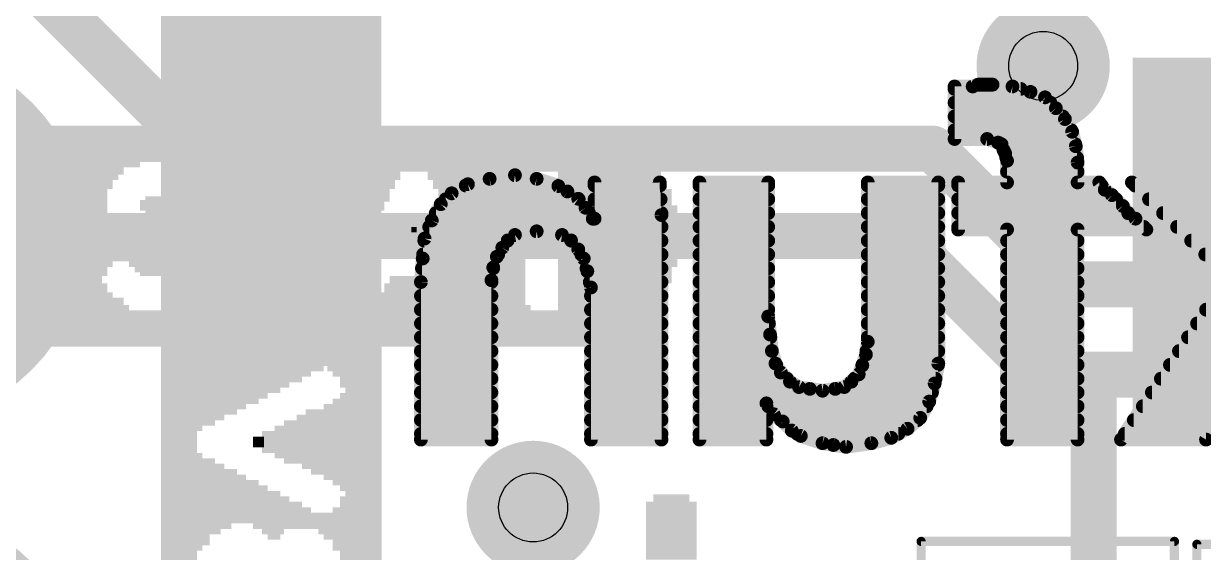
# Model space of a CAD drawing. Extents: x -25 to 82, y -13 to 16.
# Drawn here: x 1.96 to 8.48, y 4.6 to 7.52 of the extents above; entities that cross this region are included whole.
import ezdxf

# ---------------------------------------------------------------- set-up
doc = ezdxf.new("R2010")
doc.units = 0
for name, color, linetype in [('1', 12, 'CONTINUOUS'), ('17', 254, 'CONTINUOUS'), ('18', 110, 'CONTINUOUS'), ('21', 41, 'CONTINUOUS'), ('22', 40, 'CONTINUOUS'), ('29', 253, 'CONTINUOUS'), ('30', 253, 'CONTINUOUS'), ('31', 253, 'CONTINUOUS'), ('39', 12, 'CONTINUOUS'), ('44', 253, 'CONTINUOUS')]:
    doc.layers.add(name, color=color, linetype=linetype)

# ---------------------------------------------------------------- blocks, each defined once
blk = doc.blocks.new('RECT')
blk.add_solid([(-0.5, -0.5), (0.5, -0.5), (-0.5, 0.5), (0.5, 0.5)])
blk = doc.blocks.new('ROUNDP')
at = {"const_width": 0.5}
blk.add_lwpolyline([(0, -0.25, 1), (0, 0.25, 1), (0, -0.25)], format="xyb", dxfattribs=at)
blk = doc.blocks.new('ROUNDV')
at = {"const_width": 0.5}
blk.add_lwpolyline([(0, -0.25, 1), (0, 0.25, 1), (0, -0.25)], format="xyb", dxfattribs=at)

msp = doc.modelspace()

# ---------------------------------------------------------------- linework, layer by layer
at = {"layer": '1', "const_width": 0.254}
for points in [[(2.921, 6.8326), (1.27, 8.4836)], [(6.985, 6.8326), (2.921, 6.8326)], [(7.7336, 6.084), (6.985, 6.8326)], [(8.59, 6.584), (9.418, 6.584)], [(1.27, 6.35), (6.8072, 6.35)], [(6.8072, 6.35), (7.5732, 5.584)], [(8.59, 6.084), (7.7336, 6.084)], [(8.59, 6.084), (9.2322, 6.084)], [(7.5732, 5.584), (7.874, 5.584)], [(7.874, 5.584), (8.59, 5.584)], [(7.874, 5.584), (7.874, 4.168)]]:
    msp.add_lwpolyline(points, dxfattribs=at)
at = {"layer": '1', "const_width": 0.127}
for points in [[(2.921, 6.8961, 1), (2.921, 6.7691)], [(2.8761, 6.7877, 1), (2.9659, 6.8775)], [(7.0299, 6.8775, 1), (6.9401, 6.7877)], [(6.985, 6.7691, 1), (6.985, 6.8961)], [(8.59, 6.6475, 1), (8.59, 6.5205)], [(6.8521, 6.3949, 1), (6.7623, 6.3051)], [(6.8072, 6.2865, 1), (6.8072, 6.4135)], [(7.7336, 6.1475, 1), (7.7336, 6.0205)], [(8.59, 6.1475, 1), (8.59, 6.0205)], [(7.6887, 6.0391, 1), (7.7785, 6.1289)], [(7.5732, 5.6475, 1), (7.5732, 5.5205)], [(7.5283, 5.5391, 1), (7.6181, 5.6289)], [(7.874, 5.6475, 1), (7.874, 5.5205)], [(7.9375, 5.584, 1), (7.8105, 5.584)], [(7.874, 5.5205, 1), (7.874, 5.6475)]]:
    msp.add_lwpolyline(points, format="xyb", dxfattribs=at)
at = {"layer": '22', "const_width": 0.0762}
for points in [[(7.2048, 7.1762), (7.1048, 7.1762)], [(7.1048, 7.1762), (7.1048, 6.8862)], [(7.1048, 7.1628), (7.4695, 7.1628)], [(7.2348, 7.1862), (7.2048, 7.1762)], [(7.3148, 7.1862), (7.2348, 7.1862)], [(7.4248, 7.1762), (7.3148, 7.1862)], [(7.5248, 7.1462), (7.4248, 7.1762)], [(7.6048, 7.1162), (7.5248, 7.1462)], [(7.1048, 7.0866), (7.6344, 7.0866)], [(7.6648, 7.0562), (7.6048, 7.1162)], [(7.1048, 7.0104), (7.703, 7.0104)], [(7.7148, 6.9962), (7.6648, 7.0562)], [(7.7548, 6.9262), (7.7148, 6.9962)], [(7.1048, 6.9342), (7.7502, 6.9342)], [(7.1048, 6.8862), (7.2848, 6.8862)], [(7.2848, 6.8862), (7.3448, 6.8662)], [(7.7748, 6.8462), (7.7548, 6.9262)], [(7.3448, 6.8662), (7.3648, 6.8562)], [(7.3612, 6.858), (7.7719, 6.858)], [(7.3648, 6.8562), (7.3748, 6.8262)], [(7.3748, 6.8262), (7.3848, 6.8062)], [(7.7848, 6.7562), (7.7748, 6.8462)], [(7.3848, 6.8062), (7.3948, 6.7662)], [(7.3909, 6.7818), (7.782, 6.7818)], [(7.3948, 6.7662), (7.3948, 6.6462)], [(7.7848, 6.6462), (7.7848, 6.7562)], [(4.6748, 6.6862), (4.5348, 6.6662)], [(4.7948, 6.6662), (4.6748, 6.6862)], [(7.3948, 6.7056), (7.7848, 6.7056)], [(4.4148, 6.6362), (4.3248, 6.5862)], [(4.4026, 6.6294), (4.9052, 6.6294)], [(4.5348, 6.6662), (4.4148, 6.6362)], [(4.9148, 6.6262), (4.7948, 6.6662)], [(4.9648, 6.5962), (4.9148, 6.6262)], [(5.4748, 6.6462), (5.1148, 6.6462)], [(5.1148, 6.6462), (5.1148, 6.4462)], [(5.1148, 6.6294), (5.4757, 6.6294)], [(5.4848, 6.4662), (5.4748, 6.6462)], [(6.0748, 6.6462), (5.6948, 6.6462)], [(5.6948, 6.6462), (5.6948, 5.2262)], [(5.6948, 6.6294), (6.0748, 6.6294)], [(6.0748, 5.9062), (6.0748, 6.6462)], [(7.0148, 6.6462), (6.6248, 6.6462)], [(6.6248, 6.6462), (6.6248, 5.7662)], [(6.6248, 6.6294), (7.0148, 6.6294)], [(7.0148, 5.6462), (7.0148, 6.6462)], [(7.3948, 6.6462), (7.1248, 6.6462)], [(7.1248, 6.6462), (7.1248, 6.3862)], [(7.1248, 6.6294), (7.9174, 6.6294)], [(7.9048, 6.6462), (7.7848, 6.6462)], [(7.9348, 6.6062), (7.9048, 6.6462)], [(8.5448, 6.6462), (8.0848, 6.6462)], [(8.0848, 6.6462), (8.6148, 6.1262)], [(8.1019, 6.6294), (8.5609, 6.6294)], [(4.3248, 6.5862), (4.2648, 6.5262)], [(4.2918, 6.5532), (5.0272, 6.5532)], [(5.0248, 6.5562), (4.9648, 6.5962)], [(5.0648, 6.5062), (5.0248, 6.5562)], [(5.1148, 6.5532), (5.48, 6.5532)], [(5.6948, 6.5532), (6.0748, 6.5532)], [(6.6248, 6.5532), (7.0148, 6.5532)], [(7.1248, 6.5532), (7.9978, 6.5532)], [(7.9748, 6.5762), (7.9348, 6.6062)], [(8.0348, 6.5162), (7.9748, 6.5762)], [(8.1796, 6.5532), (8.6342, 6.5532)], [(4.2648, 6.5262), (4.2148, 6.4362)], [(5.1048, 6.4462), (5.0648, 6.5062)], [(8.0648, 6.4762), (8.0348, 6.5162)], [(4.2148, 6.4362), (4.1748, 6.3362)], [(4.2375, 6.477), (5.0843, 6.477)], [(5.1148, 6.4462), (5.1048, 6.4462)], [(5.1148, 6.477), (5.4842, 6.477)], [(5.4848, 5.2262), (5.4848, 6.4662)], [(5.6948, 6.477), (6.0748, 6.477)], [(6.6248, 6.477), (7.0148, 6.477)], [(7.1248, 6.477), (8.0642, 6.477)], [(8.1048, 6.4462), (8.0648, 6.4762)], [(8.1648, 6.3862), (8.1048, 6.4462)], [(8.2573, 6.477), (8.7074, 6.477)], [(4.2006, 6.4008), (5.4848, 6.4008)], [(4.6348, 6.3262), (4.6748, 6.3562)], [(4.6748, 6.3562), (4.7948, 6.3762)], [(4.7948, 6.3762), (4.9348, 6.3562)], [(4.9348, 6.3562), (4.9848, 6.3262)], [(5.6948, 6.4008), (6.0748, 6.4008)], [(6.6248, 6.4008), (7.0148, 6.4008)], [(7.1248, 6.4008), (8.1502, 6.4008)], [(7.1248, 6.3862), (7.3948, 6.3862)], [(7.3948, 6.3862), (7.3948, 5.2262)], [(7.7848, 6.3862), (8.1648, 6.3862)], [(7.7848, 5.2262), (7.7848, 6.3862)], [(8.3349, 6.4008), (8.7806, 6.4008)], [(4.1748, 6.3362), (4.1648, 6.2262)], [(4.1737, 6.3246), (4.6336, 6.3246)], [(4.6048, 6.2862), (4.6348, 6.3262)], [(4.9848, 6.3262), (5.0248, 6.2762)], [(4.9861, 6.3246), (5.4848, 6.3246)], [(5.6948, 6.3246), (6.0748, 6.3246)], [(6.6248, 6.3246), (7.0148, 6.3246)], [(7.3948, 6.3246), (7.7848, 6.3246)], [(8.4126, 6.3246), (8.8538, 6.3246)], [(4.1648, 6.2262), (4.1548, 6.0962)], [(4.1668, 6.2484), (4.5821, 6.2484)], [(4.5548, 6.1762), (4.5748, 6.2362)], [(4.5748, 6.2362), (4.6048, 6.2862)], [(5.0248, 6.2762), (5.0548, 6.2262)], [(5.0415, 6.2484), (5.4848, 6.2484)], [(5.0548, 6.2262), (5.0748, 6.1562)], [(5.6948, 6.2484), (6.0748, 6.2484)], [(6.6248, 6.2484), (7.0148, 6.2484)], [(7.3948, 6.2484), (7.7848, 6.2484)], [(8.4902, 6.2484), (8.927, 6.2484)], [(4.1606, 6.1722), (4.5542, 6.1722)], [(4.5448, 6.1062), (4.5548, 6.1762)], [(5.0702, 6.1722), (5.4848, 6.1722)], [(5.6948, 6.1722), (6.0748, 6.1722)], [(6.6248, 6.1722), (7.0148, 6.1722)], [(7.3948, 6.1722), (7.7848, 6.1722)], [(4.1548, 6.0962), (4.1548, 5.2262)], [(4.1548, 6.096), (4.5448, 6.096)], [(4.5448, 5.2262), (4.5448, 6.1062)], [(5.0748, 6.1562), (5.0948, 6.0662)], [(5.0882, 6.096), (5.4848, 6.096)], [(5.6948, 6.096), (6.0748, 6.096)], [(6.6248, 6.096), (7.0148, 6.096)], [(7.3948, 6.096), (7.7848, 6.096)], [(8.6148, 6.1262), (8.0248, 5.2262)], [(5.0948, 6.0662), (5.0948, 5.2262)], [(4.1548, 6.0198), (4.5448, 6.0198)], [(5.0948, 6.0198), (5.4848, 6.0198)], [(5.6948, 6.0198), (6.0748, 6.0198)], [(6.6248, 6.0198), (7.0148, 6.0198)], [(7.3948, 6.0198), (7.7848, 6.0198)], [(4.1548, 5.9436), (4.5448, 5.9436)], [(5.0948, 5.9436), (5.4848, 5.9436)], [(5.6948, 5.9436), (6.0748, 5.9436)], [(6.0848, 5.8062), (6.0748, 5.9062)], [(6.6248, 5.9436), (7.0148, 5.9436)], [(7.3948, 5.9436), (7.7848, 5.9436)], [(8.4951, 5.9436), (9.4148, 5.9436)], [(4.1548, 5.8674), (4.5448, 5.8674)], [(5.0948, 5.8674), (5.4848, 5.8674)], [(5.6948, 5.8674), (6.0787, 5.8674)], [(6.6248, 5.8674), (7.0148, 5.8674)], [(7.3948, 5.8674), (7.7848, 5.8674)], [(8.4451, 5.8674), (9.4148, 5.8674)], [(8.4948, 5.2262), (8.8848, 5.8662)], [(4.1548, 5.7912), (4.5448, 5.7912)], [(5.0948, 5.7912), (5.4848, 5.7912)], [(5.6948, 5.7912), (6.0865, 5.7912)], [(6.0948, 5.7162), (6.0848, 5.8062)], [(6.6248, 5.7662), (6.6148, 5.6962)], [(6.6248, 5.7912), (7.0148, 5.7912)], [(7.3948, 5.7912), (7.7848, 5.7912)], [(8.3952, 5.7912), (8.8391, 5.7912)], [(4.1548, 5.715), (4.5448, 5.715)], [(5.0948, 5.715), (5.4848, 5.715)], [(5.6948, 5.715), (6.0951, 5.715)], [(6.1148, 5.6462), (6.0948, 5.7162)], [(6.6175, 5.715), (7.0148, 5.715)], [(7.3948, 5.715), (7.7848, 5.715)], [(8.3452, 5.715), (8.7927, 5.715)], [(4.1548, 5.6388), (4.5448, 5.6388)], [(5.0948, 5.6388), (5.4848, 5.6388)], [(5.6948, 5.6388), (6.1192, 5.6388)], [(6.1448, 5.5962), (6.1148, 5.6462)], [(6.5948, 5.6362), (6.5748, 5.5862)], [(6.6148, 5.6962), (6.5948, 5.6362)], [(6.5957, 5.6388), (7.0135, 5.6388)], [(6.9948, 5.5362), (7.0148, 5.6462)], [(7.3948, 5.6388), (7.7848, 5.6388)], [(8.2953, 5.6388), (8.7462, 5.6388)], [(6.1948, 5.5462), (6.1448, 5.5962)], [(6.5748, 5.5862), (6.5348, 5.5462)], [(4.1548, 5.5626), (4.5448, 5.5626)], [(5.0948, 5.5626), (5.4848, 5.5626)], [(5.6948, 5.5626), (6.1784, 5.5626)], [(6.2448, 5.5162), (6.1948, 5.5462)], [(6.3048, 5.5062), (6.2448, 5.5162)], [(6.3748, 5.4962), (6.3048, 5.5062)], [(6.4448, 5.5062), (6.3748, 5.4962)], [(6.4948, 5.5162), (6.4448, 5.5062)], [(6.5348, 5.5462), (6.4948, 5.5162)], [(6.5512, 5.5626), (6.9996, 5.5626)], [(6.9648, 5.4362), (6.9948, 5.5362)], [(7.3948, 5.5626), (7.7848, 5.5626)], [(8.2453, 5.5626), (8.6998, 5.5626)], [(4.1548, 5.4864), (4.5448, 5.4864)], [(5.0948, 5.4864), (5.4848, 5.4864)], [(5.6948, 5.4864), (6.9799, 5.4864)], [(7.3948, 5.4864), (7.7848, 5.4864)], [(8.1954, 5.4864), (8.6534, 5.4864)], [(4.1548, 5.4102), (4.5448, 5.4102)], [(5.0948, 5.4102), (5.4848, 5.4102)], [(5.6948, 5.4102), (6.0648, 5.4102)], [(6.0648, 5.2262), (6.0648, 5.4262)], [(6.0648, 5.4262), (6.1048, 5.3662)], [(6.0755, 5.4102), (6.9504, 5.4102)], [(6.9148, 5.3462), (6.9648, 5.4362)], [(7.3948, 5.4102), (7.7848, 5.4102)], [(8.1454, 5.4102), (8.6069, 5.4102)], [(4.1548, 5.334), (4.5448, 5.334)], [(5.0948, 5.334), (5.4848, 5.334)], [(5.6948, 5.334), (6.0648, 5.334)], [(6.1048, 5.3662), (6.1548, 5.3262)], [(6.1451, 5.334), (6.9006, 5.334)], [(6.1548, 5.3262), (6.2048, 5.2762)], [(6.8448, 5.2862), (6.9148, 5.3462)], [(7.3948, 5.334), (7.7848, 5.334)], [(8.0955, 5.334), (8.5605, 5.334)], [(4.1548, 5.2578), (4.5448, 5.2578)], [(5.0948, 5.2578), (5.4848, 5.2578)], [(5.6948, 5.2578), (6.0648, 5.2578)], [(6.2048, 5.2762), (6.2548, 5.2462)], [(6.2355, 5.2578), (6.7937, 5.2578)], [(6.2548, 5.2462), (6.3748, 5.2062)], [(6.7548, 5.2362), (6.8448, 5.2862)], [(7.3948, 5.2578), (7.7848, 5.2578)], [(8.0455, 5.2578), (8.5141, 5.2578)], [(4.1548, 5.2262), (4.5448, 5.2262)], [(5.0948, 5.2262), (5.4848, 5.2262)], [(5.6948, 5.2262), (6.0648, 5.2262)], [(6.3748, 5.2062), (6.4348, 5.1962)], [(6.4348, 5.1962), (6.5048, 5.1862)], [(6.5048, 5.1862), (6.6448, 5.2062)], [(6.6448, 5.2062), (6.7548, 5.2362)], [(7.3948, 5.2262), (7.7848, 5.2262)], [(8.0248, 5.2262), (8.4948, 5.2262)]]:
    msp.add_lwpolyline(points, dxfattribs=at)
at = {"layer": '22', "const_width": 0.0381}
for points in [[(7.1048, 7.1953, 1), (7.1048, 7.1572)], [(7.1239, 7.1762, 1), (7.0857, 7.1762)], [(7.1048, 7.1819, 1), (7.1048, 7.1438)], [(7.1988, 7.1943, 1), (7.2108, 7.1581)], [(7.2048, 7.1572, 1), (7.2048, 7.1953)], [(7.2348, 7.2053, 1), (7.2348, 7.1672)], [(7.2408, 7.1681, 1), (7.2288, 7.2043)], [(7.3165, 7.2052, 1), (7.3131, 7.1672)], [(7.3148, 7.1672, 1), (7.3148, 7.2053)], [(7.4303, 7.1944, 1), (7.4193, 7.158)], [(7.4231, 7.1572, 1), (7.4265, 7.1952)], [(7.4695, 7.1438, 1), (7.4695, 7.1819)], [(7.5315, 7.164, 1), (7.5181, 7.1284)], [(7.5193, 7.128, 1), (7.5303, 7.1644)], [(7.1048, 7.1057, 1), (7.1048, 7.0676)], [(7.6183, 7.1297, 1), (7.5913, 7.1027)], [(7.5981, 7.0984, 1), (7.6115, 7.134)], [(7.6344, 7.0676, 1), (7.6344, 7.1057)], [(7.1048, 7.0295, 1), (7.1048, 6.9914)], [(7.6794, 7.0684, 1), (7.6502, 7.044)], [(7.6513, 7.0427, 1), (7.6783, 7.0697)], [(7.703, 6.9914, 1), (7.703, 7.0295)], [(7.7313, 7.0057, 1), (7.6983, 6.9867)], [(7.7002, 6.984, 1), (7.7294, 7.0084)], [(7.1048, 6.9533, 1), (7.1048, 6.9152)], [(7.1048, 6.9053, 1), (7.1048, 6.8672)], [(7.2908, 6.9043, 1), (7.2788, 6.8681)], [(7.2848, 6.8672, 1), (7.2848, 6.9053)], [(7.7733, 6.9308, 1), (7.7363, 6.9216)], [(7.7383, 6.9167, 1), (7.7713, 6.9357)], [(7.7502, 6.9152, 1), (7.7502, 6.9533)], [(7.0857, 6.8862, 1), (7.1239, 6.8862)], [(7.3533, 6.8832, 1), (7.3363, 6.8492)], [(7.3388, 6.8481, 1), (7.3508, 6.8843)], [(7.3612, 6.8771, 1), (7.3612, 6.839)], [(7.3829, 6.8622, 1), (7.3467, 6.8502)], [(7.3918, 6.8347, 1), (7.3578, 6.8177)], [(7.3563, 6.8392, 1), (7.3733, 6.8732)], [(7.3567, 6.8202, 1), (7.3929, 6.8322)], [(7.7937, 6.8483, 1), (7.7559, 6.8441)], [(7.7563, 6.8416, 1), (7.7933, 6.8508)], [(7.7719, 6.839, 1), (7.7719, 6.8771)], [(7.4033, 6.8108, 1), (7.3663, 6.8016)], [(7.3678, 6.7977, 1), (7.4018, 6.8147)], [(7.3909, 6.8009, 1), (7.3909, 6.7628)], [(7.4139, 6.7662, 1), (7.3758, 6.7662)], [(7.3763, 6.7616, 1), (7.4133, 6.7708)], [(7.8039, 6.7562, 1), (7.7658, 6.7562)], [(7.782, 6.7628, 1), (7.782, 6.8009)], [(4.6779, 6.705, 1), (4.6717, 6.6674)], [(4.6775, 6.6673, 1), (4.6721, 6.7051)], [(7.3948, 6.7247, 1), (7.3948, 6.6866)], [(7.7659, 6.7541, 1), (7.8037, 6.7583)], [(7.7848, 6.6866, 1), (7.7848, 6.7247)], [(4.4026, 6.6485, 1), (4.4026, 6.6104)], [(4.4102, 6.6547, 1), (4.4194, 6.6177)], [(4.4241, 6.6195, 1), (4.4055, 6.6529)], [(4.5321, 6.6851, 1), (4.5375, 6.6473)], [(4.5394, 6.6477, 1), (4.5302, 6.6847)], [(4.8008, 6.6843, 1), (4.7888, 6.6481)], [(4.7917, 6.6474, 1), (4.7979, 6.685)], [(4.9246, 6.6425, 1), (4.905, 6.6099)], [(4.9052, 6.6104, 1), (4.9052, 6.6485)], [(4.9088, 6.6081, 1), (4.9208, 6.6443)], [(5.1148, 6.6653, 1), (5.1148, 6.6272)], [(5.1339, 6.6462, 1), (5.0958, 6.6462)], [(5.1148, 6.6485, 1), (5.1148, 6.6104)], [(5.4938, 6.6473, 1), (5.4558, 6.6451)], [(5.4748, 6.6272, 1), (5.4748, 6.6653)], [(5.4757, 6.6104, 1), (5.4757, 6.6485)], [(5.7138, 6.6462, 1), (5.6757, 6.6462)], [(5.6948, 6.6653, 1), (5.6948, 6.6272)], [(5.6948, 6.6485, 1), (5.6948, 6.6104)], [(6.0939, 6.6462, 1), (6.0558, 6.6462)], [(6.0748, 6.6272, 1), (6.0748, 6.6653)], [(6.0748, 6.6104, 1), (6.0748, 6.6485)], [(6.6248, 6.6653, 1), (6.6248, 6.6272)], [(6.6248, 6.6485, 1), (6.6248, 6.6104)], [(6.6439, 6.6462, 1), (6.6058, 6.6462)], [(7.0339, 6.6462, 1), (6.9958, 6.6462)], [(7.0148, 6.6272, 1), (7.0148, 6.6653)], [(7.0148, 6.6104, 1), (7.0148, 6.6485)], [(7.1248, 6.6653, 1), (7.1248, 6.6272)], [(7.1248, 6.6485, 1), (7.1248, 6.6104)], [(7.1439, 6.6462, 1), (7.1058, 6.6462)], [(7.3758, 6.6462, 1), (7.4139, 6.6462)], [(7.3948, 6.6272, 1), (7.3948, 6.6653)], [(7.7848, 6.6653, 1), (7.7848, 6.6272)], [(7.7658, 6.6462, 1), (7.8039, 6.6462)], [(7.92, 6.6576, 1), (7.8896, 6.6348)], [(7.9048, 6.6272, 1), (7.9048, 6.6653)], [(7.9174, 6.6104, 1), (7.9174, 6.6485)], [(8.0848, 6.6653, 1), (8.0848, 6.6272)], [(8.0981, 6.6598, 1), (8.0715, 6.6326)], [(8.1019, 6.6485, 1), (8.1019, 6.6104)], [(4.2918, 6.5723, 1), (4.2918, 6.5342)], [(4.3155, 6.6029, 1), (4.3341, 6.5695)], [(4.3383, 6.5727, 1), (4.3113, 6.5997)], [(4.9754, 6.6121, 1), (4.9542, 6.5803)], [(4.955, 6.5799, 1), (4.9746, 6.6125)], [(5.0397, 6.5681, 1), (5.0099, 6.5443)], [(5.0142, 6.5403, 1), (5.0354, 6.5721)], [(5.0272, 6.5342, 1), (5.0272, 6.5723)], [(5.1148, 6.5723, 1), (5.1148, 6.5342)], [(5.48, 6.5342, 1), (5.48, 6.5723)], [(5.6948, 6.5723, 1), (5.6948, 6.5342)], [(6.0748, 6.5342, 1), (6.0748, 6.5723)], [(6.6248, 6.5723, 1), (6.6248, 6.5342)], [(7.0148, 6.5342, 1), (7.0148, 6.5723)], [(7.1248, 6.5723, 1), (7.1248, 6.5342)], [(7.9462, 6.6214, 1), (7.9234, 6.591)], [(7.9196, 6.5948, 1), (7.95, 6.6176)], [(7.9883, 6.5897, 1), (7.9613, 6.5627)], [(7.9634, 6.561, 1), (7.9862, 6.5914)], [(7.9978, 6.5342, 1), (7.9978, 6.5723)], [(8.1796, 6.5723, 1), (8.1796, 6.5342)], [(4.2513, 6.5397, 1), (4.2783, 6.5127)], [(4.2815, 6.5169, 1), (4.2481, 6.5355)], [(5.0807, 6.5168, 1), (5.0489, 6.4956)], [(5.0499, 6.4943, 1), (5.0797, 6.5181)], [(8.05, 6.5276, 1), (8.0196, 6.5048)], [(8.0213, 6.5027, 1), (8.0483, 6.5297)], [(4.1981, 6.4455, 1), (4.2315, 6.4269)], [(4.2325, 6.4291, 1), (4.1971, 6.4433)], [(4.2375, 6.4961, 1), (4.2375, 6.458)], [(5.0843, 6.458, 1), (5.0843, 6.4961)], [(5.1048, 6.4653, 1), (5.1048, 6.4272)], [(5.0889, 6.4356, 1), (5.1207, 6.4568)], [(5.1148, 6.4961, 1), (5.1148, 6.458)], [(5.0958, 6.4462, 1), (5.1339, 6.4462)], [(5.1148, 6.4272, 1), (5.1148, 6.4653)], [(5.5038, 6.4662, 1), (5.4657, 6.4662)], [(5.4658, 6.4651, 1), (5.5038, 6.4673)], [(5.4842, 6.458, 1), (5.4842, 6.4961)], [(5.6948, 6.4961, 1), (5.6948, 6.458)], [(6.0748, 6.458, 1), (6.0748, 6.4961)], [(6.6248, 6.4961, 1), (6.6248, 6.458)], [(7.0148, 6.458, 1), (7.0148, 6.4961)], [(7.1248, 6.4961, 1), (7.1248, 6.458)], [(8.0762, 6.4914, 1), (8.0534, 6.461)], [(8.0496, 6.4648, 1), (8.08, 6.4876)], [(8.0642, 6.458, 1), (8.0642, 6.4961)], [(8.1183, 6.4597, 1), (8.0913, 6.4327)], [(8.0934, 6.431, 1), (8.1162, 6.4614)], [(8.2573, 6.4961, 1), (8.2573, 6.458)], [(4.2006, 6.4199, 1), (4.2006, 6.3818)], [(4.6717, 6.375, 1), (4.6779, 6.3374)], [(4.6862, 6.341, 1), (4.6634, 6.3714)], [(4.7975, 6.3951, 1), (4.7921, 6.3573)], [(4.7979, 6.3574, 1), (4.7917, 6.395)], [(4.9446, 6.3725, 1), (4.925, 6.3399)], [(4.9321, 6.3373, 1), (4.9375, 6.3751)], [(5.4848, 6.3818, 1), (5.4848, 6.4199)], [(5.6948, 6.4199, 1), (5.6948, 6.3818)], [(6.0748, 6.3818, 1), (6.0748, 6.4199)], [(6.6248, 6.4199, 1), (6.6248, 6.3818)], [(7.0148, 6.3818, 1), (7.0148, 6.4199)], [(7.1248, 6.4199, 1), (7.1248, 6.3818)], [(7.1248, 6.4053, 1), (7.1248, 6.3672)], [(7.1058, 6.3862, 1), (7.1439, 6.3862)], [(7.4139, 6.3862, 1), (7.3758, 6.3862)], [(7.3948, 6.3672, 1), (7.3948, 6.4053)], [(7.7848, 6.4053, 1), (7.7848, 6.3672)], [(7.8039, 6.3862, 1), (7.7658, 6.3862)], [(8.1502, 6.3818, 1), (8.1502, 6.4199)], [(8.1513, 6.3727, 1), (8.1783, 6.3997)], [(8.1648, 6.3672, 1), (8.1648, 6.4053)], [(8.3349, 6.4199, 1), (8.3349, 6.3818)], [(4.1737, 6.3437, 1), (4.1737, 6.3056)], [(4.1571, 6.3433, 1), (4.1925, 6.3291)], [(4.1938, 6.3345, 1), (4.1558, 6.3379)], [(4.6234, 6.3414, 1), (4.6462, 6.311)], [(4.65, 6.3148, 1), (4.6196, 6.3376)], [(4.6336, 6.3056, 1), (4.6336, 6.3437)], [(4.9997, 6.3381, 1), (4.9699, 6.3143)], [(4.9861, 6.3437, 1), (4.9861, 6.3056)], [(4.975, 6.3099, 1), (4.9946, 6.3425)], [(5.4848, 6.3056, 1), (5.4848, 6.3437)], [(5.6948, 6.3437, 1), (5.6948, 6.3056)], [(6.0748, 6.3056, 1), (6.0748, 6.3437)], [(6.6248, 6.3437, 1), (6.6248, 6.3056)], [(7.0148, 6.3056, 1), (7.0148, 6.3437)], [(7.3948, 6.3437, 1), (7.3948, 6.3056)], [(7.7848, 6.3056, 1), (7.7848, 6.3437)], [(8.4126, 6.3437, 1), (8.4126, 6.3056)], [(4.1838, 6.2247, 1), (4.1458, 6.2277)], [(4.1668, 6.2675, 1), (4.1668, 6.2294)], [(4.5585, 6.246, 1), (4.5911, 6.2264)], [(4.5929, 6.2302, 1), (4.5567, 6.2422)], [(4.5821, 6.2294, 1), (4.5821, 6.2675)], [(4.5896, 6.2976, 1), (4.62, 6.2748)], [(4.6211, 6.2764, 1), (4.5885, 6.296)], [(5.0411, 6.286, 1), (5.0085, 6.2664)], [(5.0099, 6.2643, 1), (5.0397, 6.2881)], [(5.0415, 6.2675, 1), (5.0415, 6.2294)], [(5.0731, 6.2314, 1), (5.0365, 6.221)], [(5.4848, 6.2294, 1), (5.4848, 6.2675)], [(5.6948, 6.2675, 1), (5.6948, 6.2294)], [(6.0748, 6.2294, 1), (6.0748, 6.2675)], [(6.6248, 6.2675, 1), (6.6248, 6.2294)], [(7.0148, 6.2294, 1), (7.0148, 6.2675)], [(7.3948, 6.2675, 1), (7.3948, 6.2294)], [(7.7848, 6.2294, 1), (7.7848, 6.2675)], [(8.4902, 6.2675, 1), (8.4902, 6.2294)], [(4.1606, 6.1913, 1), (4.1606, 6.1532)], [(4.1458, 6.2279, 1), (4.1838, 6.2245)], [(4.5367, 6.1822, 1), (4.5729, 6.1702)], [(4.5737, 6.1735, 1), (4.5359, 6.1789)], [(4.5542, 6.1532, 1), (4.5542, 6.1913)], [(5.0385, 6.2164, 1), (5.0711, 6.236)], [(5.0702, 6.1913, 1), (5.0702, 6.1532)], [(5.4848, 6.1532, 1), (5.4848, 6.1913)], [(5.6948, 6.1913, 1), (5.6948, 6.1532)], [(6.0748, 6.1532, 1), (6.0748, 6.1913)], [(6.6248, 6.1913, 1), (6.6248, 6.1532)], [(7.0148, 6.1532, 1), (7.0148, 6.1913)], [(7.3948, 6.1913, 1), (7.3948, 6.1532)], [(7.7848, 6.1532, 1), (7.7848, 6.1913)], [(4.1738, 6.0962, 1), (4.1357, 6.0962)], [(4.1548, 6.1151, 1), (4.1548, 6.077)], [(4.5639, 6.1062, 1), (4.5258, 6.1062)], [(4.5448, 6.077, 1), (4.5448, 6.1151)], [(5.0934, 6.1603, 1), (5.0562, 6.1521)], [(5.0565, 6.151, 1), (5.0931, 6.1614)], [(5.0882, 6.1151, 1), (5.0882, 6.077)], [(5.4848, 6.077, 1), (5.4848, 6.1151)], [(5.6948, 6.1151, 1), (5.6948, 6.077)], [(6.0748, 6.077, 1), (6.0748, 6.1151)], [(6.6248, 6.1151, 1), (6.6248, 6.077)], [(7.0148, 6.077, 1), (7.0148, 6.1151)], [(7.3948, 6.1151, 1), (7.3948, 6.077)], [(7.7848, 6.077, 1), (7.7848, 6.1151)], [(4.1358, 6.0977, 1), (4.1738, 6.0947)], [(4.5259, 6.1089, 1), (4.5637, 6.1035)], [(5.1139, 6.0662, 1), (5.0758, 6.0662)], [(5.0762, 6.0621, 1), (5.1134, 6.0703)], [(4.1548, 6.0389, 1), (4.1548, 6.0008)], [(4.5448, 6.0008, 1), (4.5448, 6.0389)], [(5.0948, 6.0389, 1), (5.0948, 6.0008)], [(5.4848, 6.0008, 1), (5.4848, 6.0389)], [(5.6948, 6.0389, 1), (5.6948, 6.0008)], [(6.0748, 6.0008, 1), (6.0748, 6.0389)], [(6.6248, 6.0389, 1), (6.6248, 6.0008)], [(7.0148, 6.0008, 1), (7.0148, 6.0389)], [(7.3948, 6.0389, 1), (7.3948, 6.0008)], [(7.7848, 6.0008, 1), (7.7848, 6.0389)], [(4.1548, 5.9627, 1), (4.1548, 5.9245)], [(4.5448, 5.9245, 1), (4.5448, 5.9627)], [(5.0948, 5.9627, 1), (5.0948, 5.9245)], [(5.4848, 5.9245, 1), (5.4848, 5.9627)], [(5.6948, 5.9627, 1), (5.6948, 5.9245)], [(6.0938, 5.9081, 1), (6.0558, 5.9043)], [(6.0748, 5.9245, 1), (6.0748, 5.9627)], [(6.6248, 5.9627, 1), (6.6248, 5.9245)], [(7.0148, 5.9245, 1), (7.0148, 5.9627)], [(7.3948, 5.9627, 1), (7.3948, 5.9245)], [(7.7848, 5.9245, 1), (7.7848, 5.9627)], [(8.4951, 5.9627, 1), (8.4951, 5.9245)], [(4.1548, 5.8864, 1), (4.1548, 5.8483)], [(4.5448, 5.8483, 1), (4.5448, 5.8864)], [(5.0948, 5.8864, 1), (5.0948, 5.8483)], [(5.4848, 5.8483, 1), (5.4848, 5.8864)], [(5.6948, 5.8864, 1), (5.6948, 5.8483)], [(6.0558, 5.9062, 1), (6.0939, 5.9062)], [(6.0787, 5.8483, 1), (6.0787, 5.8864)], [(6.6248, 5.8864, 1), (6.6248, 5.8483)], [(7.0148, 5.8483, 1), (7.0148, 5.8864)], [(7.3948, 5.8864, 1), (7.3948, 5.8483)], [(7.7848, 5.8483, 1), (7.7848, 5.8864)], [(8.4451, 5.8864, 1), (8.4451, 5.8483)], [(4.1548, 5.8102, 1), (4.1548, 5.7721)], [(4.5448, 5.7721, 1), (4.5448, 5.8102)], [(5.0948, 5.8102, 1), (5.0948, 5.7721)], [(5.4848, 5.7721, 1), (5.4848, 5.8102)], [(5.6948, 5.8102, 1), (5.6948, 5.7721)], [(6.1037, 5.8083, 1), (6.0659, 5.8041)], [(6.0658, 5.8043, 1), (6.1038, 5.8081)], [(6.0865, 5.7721, 1), (6.0865, 5.8102)], [(6.6248, 5.8102, 1), (6.6248, 5.7721)], [(6.6437, 5.7635, 1), (6.6059, 5.7689)], [(7.0148, 5.7721, 1), (7.0148, 5.8102)], [(7.3948, 5.8102, 1), (7.3948, 5.7721)], [(7.7848, 5.7721, 1), (7.7848, 5.8102)], [(8.3952, 5.8102, 1), (8.3952, 5.7721)], [(4.1548, 5.734, 1), (4.1548, 5.6959)], [(4.5448, 5.6959, 1), (4.5448, 5.734)], [(5.0948, 5.734, 1), (5.0948, 5.6959)], [(5.4848, 5.6959, 1), (5.4848, 5.734)], [(5.6948, 5.734, 1), (5.6948, 5.6959)], [(6.1131, 5.7214, 1), (6.0765, 5.711)], [(6.0951, 5.6959, 1), (6.0951, 5.734)], [(6.6175, 5.734, 1), (6.6175, 5.6959)], [(6.6058, 5.7662, 1), (6.6439, 5.7662)], [(7.0148, 5.6959, 1), (7.0148, 5.734)], [(7.3948, 5.734, 1), (7.3948, 5.6959)], [(7.7848, 5.6959, 1), (7.7848, 5.734)], [(8.3452, 5.734, 1), (8.3452, 5.6959)], [(4.1548, 5.6579, 1), (4.1548, 5.6198)], [(4.5448, 5.6198, 1), (4.5448, 5.6579)], [(5.0948, 5.6579, 1), (5.0948, 5.6198)], [(5.4848, 5.6198, 1), (5.4848, 5.6579)], [(5.6948, 5.6579, 1), (5.6948, 5.6198)], [(6.0759, 5.7141, 1), (6.1137, 5.7183)], [(6.1311, 5.656, 1), (6.0985, 5.6364)], [(6.1192, 5.6198, 1), (6.1192, 5.6579)], [(6.5957, 5.6579, 1), (6.5957, 5.6198)], [(6.6125, 5.6291, 1), (6.5771, 5.6433)], [(6.5959, 5.6989, 1), (6.6337, 5.6935)], [(6.6329, 5.6902, 1), (6.5967, 5.7022)], [(7.0335, 5.6428, 1), (6.9961, 5.6496)], [(7.0135, 5.6198, 1), (7.0135, 5.6579)], [(7.3948, 5.6579, 1), (7.3948, 5.6198)], [(7.7848, 5.6198, 1), (7.7848, 5.6579)], [(8.2953, 5.6579, 1), (8.2953, 5.6198)], [(6.0965, 5.641, 1), (6.1331, 5.6514)], [(6.1583, 5.6097, 1), (6.1313, 5.5827)], [(6.1285, 5.5864, 1), (6.1611, 5.606)], [(6.5571, 5.5933, 1), (6.5925, 5.5791)], [(6.5883, 5.5727, 1), (6.5613, 5.5997)], [(6.5767, 5.6422, 1), (6.6129, 5.6302)], [(6.9958, 5.6462, 1), (7.0339, 5.6462)], [(4.1548, 5.5817, 1), (4.1548, 5.5436)], [(4.5448, 5.5436, 1), (4.5448, 5.5817)], [(5.0948, 5.5817, 1), (5.0948, 5.5436)], [(5.4848, 5.5436, 1), (5.4848, 5.5817)], [(5.6948, 5.5817, 1), (5.6948, 5.5436)], [(6.2046, 5.5625, 1), (6.185, 5.5299)], [(6.1784, 5.5436, 1), (6.1784, 5.5817)], [(6.1813, 5.5327, 1), (6.2083, 5.5597)], [(6.2479, 5.535, 1), (6.2417, 5.4974)], [(6.235, 5.4999, 1), (6.2546, 5.5325)], [(6.3075, 5.5251, 1), (6.3021, 5.4873)], [(6.3017, 5.4874, 1), (6.3079, 5.525)], [(6.4411, 5.5249, 1), (6.4485, 5.4875)], [(6.4475, 5.4873, 1), (6.4421, 5.5251)], [(6.4834, 5.5314, 1), (6.5062, 5.501)], [(6.4985, 5.4975, 1), (6.4911, 5.5349)], [(6.5213, 5.5597, 1), (6.5483, 5.5327)], [(6.5462, 5.531, 1), (6.5234, 5.5614)], [(6.5512, 5.5817, 1), (6.5512, 5.5436)], [(6.9761, 5.5396, 1), (7.0135, 5.5328)], [(7.013, 5.5307, 1), (6.9766, 5.5417)], [(6.9996, 5.5436, 1), (6.9996, 5.5817)], [(7.3948, 5.5817, 1), (7.3948, 5.5436)], [(7.7848, 5.5436, 1), (7.7848, 5.5817)], [(8.2453, 5.5817, 1), (8.2453, 5.5436)], [(4.1548, 5.5055, 1), (4.1548, 5.4674)], [(4.5448, 5.4674, 1), (4.5448, 5.5055)], [(5.0948, 5.5055, 1), (5.0948, 5.4674)], [(5.4848, 5.4674, 1), (5.4848, 5.5055)], [(5.6948, 5.5055, 1), (5.6948, 5.4674)], [(6.3721, 5.5151, 1), (6.3775, 5.4773)], [(6.3721, 5.4773, 1), (6.3775, 5.5151)], [(6.9799, 5.4674, 1), (6.9799, 5.5055)], [(7.3948, 5.5055, 1), (7.3948, 5.4674)], [(7.7848, 5.4674, 1), (7.7848, 5.5055)], [(8.1954, 5.5055, 1), (8.1954, 5.4674)], [(4.1548, 5.4293, 1), (4.1548, 5.3912)], [(4.5448, 5.3912, 1), (4.5448, 5.4293)], [(5.0948, 5.4293, 1), (5.0948, 5.3912)], [(5.4848, 5.3912, 1), (5.4848, 5.4293)], [(5.6948, 5.4293, 1), (5.6948, 5.3912)], [(6.0807, 5.4368, 1), (6.0489, 5.4156)], [(6.0838, 5.4262, 1), (6.0457, 5.4262)], [(6.0755, 5.4293, 1), (6.0755, 5.3912)], [(6.0648, 5.3912, 1), (6.0648, 5.4293)], [(6.9466, 5.4417, 1), (6.983, 5.4307)], [(6.9815, 5.4269, 1), (6.9481, 5.4455)], [(6.9504, 5.3912, 1), (6.9504, 5.4293)], [(7.3948, 5.4293, 1), (7.3948, 5.3912)], [(7.7848, 5.3912, 1), (7.7848, 5.4293)], [(8.1454, 5.4293, 1), (8.1454, 5.3912)], [(4.1548, 5.3531, 1), (4.1548, 5.315)], [(4.5448, 5.315, 1), (4.5448, 5.3531)], [(5.0948, 5.3531, 1), (5.0948, 5.315)], [(5.4848, 5.315, 1), (5.4848, 5.3531)], [(5.6948, 5.3531, 1), (5.6948, 5.315)], [(6.0648, 5.315, 1), (6.0648, 5.3531)], [(6.1167, 5.3811, 1), (6.0929, 5.3513)], [(6.0889, 5.3556, 1), (6.1207, 5.3768)], [(6.1451, 5.3531, 1), (6.1451, 5.315)], [(6.1683, 5.3397, 1), (6.1413, 5.3127)], [(6.1429, 5.3113, 1), (6.1667, 5.3411)], [(6.8981, 5.3555, 1), (6.9315, 5.3369)], [(6.9006, 5.315, 1), (6.9006, 5.3531)], [(6.9272, 5.3317, 1), (6.9024, 5.3607)], [(7.3948, 5.3531, 1), (7.3948, 5.315)], [(7.7848, 5.315, 1), (7.7848, 5.3531)], [(8.0955, 5.3531, 1), (8.0955, 5.315)], [(4.1548, 5.2769, 1), (4.1548, 5.2388)], [(4.5448, 5.2388, 1), (4.5448, 5.2769)], [(5.0948, 5.2769, 1), (5.0948, 5.2388)], [(5.4848, 5.2388, 1), (5.4848, 5.2769)], [(5.6948, 5.2769, 1), (5.6948, 5.2388)], [(6.0648, 5.2388, 1), (6.0648, 5.2769)], [(6.2146, 5.2925, 1), (6.195, 5.2599)], [(6.1913, 5.2627, 1), (6.2183, 5.2897)], [(6.2355, 5.2769, 1), (6.2355, 5.2388)], [(6.2608, 5.2643, 1), (6.2488, 5.2281)], [(6.7937, 5.2388, 1), (6.7937, 5.2769)], [(6.8324, 5.3007, 1), (6.8572, 5.2717)], [(6.8541, 5.2695, 1), (6.8355, 5.3029)], [(7.3948, 5.2769, 1), (7.3948, 5.2388)], [(7.7848, 5.2388, 1), (7.7848, 5.2769)], [(8.0455, 5.2769, 1), (8.0455, 5.2388)], [(4.1357, 5.2262, 1), (4.1738, 5.2262)], [(4.1548, 5.2453, 1), (4.1548, 5.2072)], [(4.5258, 5.2262, 1), (4.5639, 5.2262)], [(4.5448, 5.2072, 1), (4.5448, 5.2453)], [(5.0948, 5.2453, 1), (5.0948, 5.2072)], [(5.0758, 5.2262, 1), (5.1139, 5.2262)], [(5.4657, 5.2262, 1), (5.5038, 5.2262)], [(5.4848, 5.2072, 1), (5.4848, 5.2453)], [(5.6757, 5.2262, 1), (5.7138, 5.2262)], [(5.6948, 5.2453, 1), (5.6948, 5.2072)], [(6.0457, 5.2262, 1), (6.0838, 5.2262)], [(6.0648, 5.2072, 1), (6.0648, 5.2453)], [(6.245, 5.2299, 1), (6.2646, 5.2625)], [(6.3779, 5.225, 1), (6.3717, 5.1874)], [(6.3688, 5.1881, 1), (6.3808, 5.2243)], [(6.4375, 5.2151, 1), (6.4321, 5.1773)], [(6.4317, 5.1774, 1), (6.4379, 5.215)], [(6.5021, 5.2051, 1), (6.5075, 5.1673)], [(6.5021, 5.1673, 1), (6.5075, 5.2051)], [(6.6398, 5.2246, 1), (6.6498, 5.1878)], [(6.6475, 5.1873, 1), (6.6421, 5.2251)], [(6.7455, 5.2529, 1), (6.7641, 5.2195)], [(6.7598, 5.2178, 1), (6.7498, 5.2546)], [(7.3948, 5.2453, 1), (7.3948, 5.2072)], [(7.3758, 5.2262, 1), (7.4139, 5.2262)], [(7.7658, 5.2262, 1), (7.8039, 5.2262)], [(7.7848, 5.2072, 1), (7.7848, 5.2453)], [(8.0248, 5.2453, 1), (8.0248, 5.2072)], [(8.0089, 5.2366, 1), (8.0407, 5.2158)], [(8.4785, 5.2361, 1), (8.5111, 5.2163)], [(8.4948, 5.2072, 1), (8.4948, 5.2453)]]:
    msp.add_lwpolyline(points, format="xyb", dxfattribs=at)
at = {"layer": '39', "const_width": 0.0508}
for points in [[(6.92, 1.464), (6.92, 4.664)], [(6.92, 4.664), (8.32, 4.664)], [(8.32, 4.664), (8.32, 1.464)], [(8.444, 1.448), (8.444, 4.648)], [(8.444, 4.648), (9.844, 4.648)]]:
    msp.add_lwpolyline(points, dxfattribs=at)
at = {"layer": '39', "const_width": 0.0254}
for points in [[(6.9327, 4.664, 1), (6.9073, 4.664)], [(6.92, 4.6767, 1), (6.92, 4.6513)], [(8.3327, 4.664, 1), (8.3073, 4.664)], [(8.32, 4.6513, 1), (8.32, 4.6767)], [(8.4567, 4.648, 1), (8.4313, 4.648)], [(8.444, 4.6607, 1), (8.444, 4.6353)]]:
    msp.add_lwpolyline(points, format="xyb", dxfattribs=at)
at = {"layer": '44'}
for centre in [(7.5946, 7.2898), (4.7752, 4.8514)]:
    msp.add_circle(centre, 0.1905, dxfattribs=at)

# ---------------------------------------------------------------- block references
at = {"layer": '1', "xscale": 0.8, "yscale": 0.3}
for p in [(8.59, 7.084), (8.59, 6.584), (8.59, 6.084), (8.59, 5.584)]:
    msp.add_blockref('RECT', p, dxfattribs=at)
at = {"layer": '17', "xscale": 1.8796, "yscale": 1.8796, "rotation": 180}
for p in [(1.27, 6.35), (1.27, 6.35), (1.27, 3.81), (1.27, 3.81)]:
    msp.add_blockref('ROUNDP', p, dxfattribs=at)
at = {"layer": '18', "xscale": 0.7366, "yscale": 0.7366}
for p in [(7.5946, 7.2898), (7.5946, 7.2898), (4.7752, 4.8514), (4.7752, 4.8514)]:
    msp.add_blockref('ROUNDV', p, dxfattribs=at)
at = {"layer": '21'}
for p, xscale, yscale in [((3.5918, 6.945), 3.06, 0.03), ((3.6368, 6.915), 3.15, 0.03), ((3.6668, 6.89), 3.21, 0.02), ((3.6968, 6.86), 3.27, 0.04), ((3.7118, 6.825), 3.3, 0.03), ((3.7268, 6.795), 3.33, 0.03), ((3.7418, 6.77), 3.36, 0.02), ((2.3318, 6.745), 0.54, 0.03), ((2.2868, 6.71), 0.45, 0.04), ((4.1018, 6.745), 2.7, 0.03), ((2.9468, 6.71), 0.21, 0.04), ((3.7568, 6.71), 0.57, 0.04), ((4.4768, 6.71), 0.57, 0.04), ((5.1968, 6.71), 0.57, 0.04), ((2.2718, 6.675), 0.42, 0.03), ((2.2568, 6.655), 0.39, 0.03), ((2.9768, 6.675), 0.15, 0.03), ((2.9918, 6.655), 0.12, 0.03), ((3.7868, 6.675), 0.51, 0.03), ((3.8018, 6.655), 0.42, 0.03), ((4.4618, 6.675), 0.54, 0.03), ((4.4618, 6.655), 0.48, 0.03), ((5.1968, 6.675), 0.57, 0.03), ((5.2118, 6.655), 0.6, 0.03), ((2.2568, 6.625), 0.39, 0.03), ((2.2418, 6.59), 0.36, 0.04), ((2.9768, 6.59), 0.15, 0.04), ((2.9918, 6.625), 0.12, 0.03), ((3.8168, 6.625), 0.39, 0.03), ((3.8168, 6.59), 0.33, 0.04), ((4.4468, 6.625), 0.45, 0.03), ((4.4468, 6.59), 0.39, 0.04), ((5.2118, 6.625), 0.6, 0.03), ((5.2268, 6.59), 0.63, 0.04), ((2.2418, 6.555), 0.36, 0.03), ((2.2418, 6.535), 0.36, 0.03), ((2.6918, 6.535), 0.18, 0.03), ((2.6918, 6.555), 0.12, 0.03), ((2.9618, 6.535), 0.18, 0.03), ((2.9768, 6.555), 0.15, 0.03), ((3.3218, 6.535), 0.18, 0.03), ((3.8318, 6.555), 0.3, 0.03), ((3.8168, 6.535), 0.27, 0.03), ((4.4318, 6.555), 0.36, 0.03), ((4.4318, 6.535), 0.3, 0.03), ((5.2268, 6.555), 0.63, 0.03), ((5.2268, 6.535), 0.63, 0.03), ((2.2418, 6.505), 0.36, 0.03), ((2.2418, 6.47), 0.36, 0.04), ((2.8268, 6.505), 0.45, 0.03), ((2.8418, 6.47), 0.42, 0.04), ((3.3518, 6.505), 0.24, 0.03), ((3.3668, 6.47), 0.27, 0.04), ((3.8318, 6.505), 0.24, 0.03), ((3.8168, 6.47), 0.21, 0.04), ((4.4168, 6.505), 0.27, 0.03), ((4.4318, 6.47), 0.24, 0.04), ((5.2418, 6.505), 0.66, 0.03), ((5.2418, 6.47), 0.66, 0.04), ((2.2418, 6.435), 0.36, 0.03), ((2.2418, 6.405), 0.36, 0.03), ((2.2568, 6.385), 0.39, 0.03), ((2.8718, 6.435), 0.36, 0.03), ((2.9318, 6.405), 0.24, 0.03), ((2.9618, 6.385), 0.18, 0.03), ((3.3818, 6.435), 0.3, 0.03), ((3.3818, 6.405), 0.3, 0.03), ((3.3818, 6.385), 0.3, 0.03), ((3.8168, 6.435), 0.21, 0.03), ((3.8168, 6.405), 0.15, 0.03), ((3.8168, 6.385), 0.15, 0.03), ((4.1168, 6.385), 0.03, 0.03), ((4.4318, 6.435), 0.24, 0.03), ((4.4618, 6.405), 0.24, 0.03), ((4.5368, 6.385), 0.39, 0.03), ((5.2418, 6.435), 0.66, 0.03), ((5.2418, 6.405), 0.66, 0.03), ((5.2418, 6.385), 0.66, 0.03), ((2.2718, 6.35), 0.42, 0.04), ((2.2868, 6.315), 0.45, 0.03), ((2.9918, 6.35), 0.12, 0.04), ((2.9918, 6.315), 0.12, 0.03), ((3.3818, 6.35), 0.3, 0.04), ((3.3818, 6.315), 0.3, 0.03), ((3.8018, 6.35), 0.12, 0.04), ((3.8018, 6.315), 0.12, 0.03), ((4.1168, 6.35), 0.09, 0.04), ((4.1168, 6.315), 0.09, 0.03), ((4.5518, 6.35), 0.36, 0.04), ((4.5518, 6.315), 0.36, 0.03), ((5.2418, 6.35), 0.66, 0.04), ((5.2418, 6.315), 0.66, 0.03), ((2.3168, 6.295), 0.51, 0.03), ((2.3768, 6.265), 0.63, 0.03), ((3.0068, 6.295), 0.09, 0.03), ((3.0068, 6.265), 0.09, 0.03), ((3.3818, 6.295), 0.3, 0.03), ((3.3818, 6.265), 0.3, 0.03), ((3.7718, 6.265), 0.12, 0.03), ((3.7868, 6.295), 0.09, 0.03), ((4.1168, 6.295), 0.15, 0.03), ((4.5668, 6.295), 0.33, 0.03), ((4.5668, 6.265), 0.33, 0.03), ((5.2418, 6.295), 0.66, 0.03), ((5.2418, 6.265), 0.66, 0.03), ((2.4068, 6.23), 0.69, 0.04), ((2.2568, 6.195), 0.39, 0.03), ((2.6618, 6.195), 0.24, 0.03), ((3.0068, 6.23), 0.09, 0.04), ((3.0068, 6.195), 0.09, 0.03), ((3.3668, 6.23), 0.27, 0.04), ((3.3668, 6.195), 0.27, 0.03), ((3.7718, 6.23), 0.12, 0.04), ((3.7568, 6.195), 0.09, 0.03), ((4.5818, 6.23), 0.3, 0.04), ((4.5818, 6.195), 0.3, 0.03), ((5.2418, 6.23), 0.66, 0.04), ((5.2418, 6.195), 0.66, 0.03), ((2.2418, 6.165), 0.36, 0.03), ((2.2418, 6.145), 0.36, 0.03), ((2.6768, 6.165), 0.21, 0.03), ((2.6918, 6.145), 0.18, 0.03), ((3.0068, 6.165), 0.09, 0.03), ((3.0068, 6.145), 0.09, 0.03), ((3.3368, 6.165), 0.21, 0.03), ((3.3068, 6.145), 0.15, 0.03), ((3.7418, 6.165), 0.12, 0.03), ((3.7268, 6.145), 0.09, 0.03), ((4.5968, 6.165), 0.27, 0.03), ((4.5968, 6.145), 0.27, 0.03), ((5.2268, 6.165), 0.63, 0.03), ((5.2268, 6.145), 0.63, 0.03), ((2.2268, 6.11), 0.33, 0.04), ((2.2418, 6.075), 0.36, 0.03), ((2.2418, 6.055), 0.36, 0.03), ((2.9918, 6.055), 0.12, 0.03), ((3.0068, 6.11), 0.09, 0.04), ((3.0068, 6.075), 0.09, 0.03), ((3.6668, 6.055), 0.15, 0.03), ((3.6818, 6.075), 0.12, 0.03), ((3.7118, 6.11), 0.12, 0.04), ((4.1168, 6.075), 0.33, 0.03), ((4.1318, 6.055), 0.36, 0.03), ((4.1318, 6.11), 0.3, 0.04), ((4.6118, 6.11), 0.24, 0.04), ((4.6118, 6.075), 0.24, 0.03), ((4.6268, 6.055), 0.21, 0.03), ((5.2268, 6.11), 0.63, 0.04), ((5.2118, 6.075), 0.6, 0.03), ((5.2118, 6.055), 0.6, 0.03), ((2.2568, 6.025), 0.39, 0.03), ((2.2868, 5.99), 0.45, 0.04), ((2.9618, 5.99), 0.18, 0.04), ((2.9768, 6.025), 0.15, 0.03), ((3.6368, 5.99), 0.21, 0.04), ((3.6368, 6.025), 0.15, 0.03), ((4.1168, 6.025), 0.39, 0.03), ((4.1318, 5.99), 0.42, 0.04), ((4.6118, 5.99), 0.24, 0.04), ((4.6268, 6.025), 0.21, 0.03), ((5.1968, 6.025), 0.57, 0.03), ((5.1968, 5.99), 0.57, 0.04), ((2.3018, 5.955), 0.48, 0.03), ((3.7418, 5.925), 3.36, 0.03), ((2.9468, 5.955), 0.27, 0.03), ((3.6068, 5.955), 0.33, 0.03), ((4.1168, 5.955), 0.45, 0.03), ((4.6118, 5.955), 0.3, 0.03), ((5.1818, 5.955), 0.54, 0.03), ((3.7268, 5.895), 3.33, 0.03), ((3.7118, 5.865), 3.3, 0.03), ((3.6968, 5.845), 3.27, 0.03), ((3.6668, 5.815), 3.21, 0.03), ((3.6368, 5.785), 3.15, 0.03), ((3.5918, 5.755), 3.06, 0.03)]:
    msp.add_blockref('RECT', p, dxfattribs=dict(at, xscale=xscale, yscale=yscale))
at = {"layer": '22', "xscale": 1.2192, "yscale": 2.5908}
msp.add_blockref('RECT', (3.3274, 7.2136), dxfattribs=at)
at = {"layer": '22'}
for p, xscale, yscale, rotation in [((2.7324, 3.098), 5.67, 0.03, 90), ((2.7624, 3.098), 5.67, 0.03, 90), ((2.7924, 3.098), 5.67, 0.03, 90), ((2.8224, 3.098), 5.67, 0.03, 90), ((2.8424, 3.098), 5.67, 0.03, 90), ((2.8724, 3.098), 5.67, 0.03, 90), ((2.9024, 3.098), 5.67, 0.03, 90), ((2.9324, 5.603), 0.66, 0.03, 90), ((2.9674, 5.618), 0.63, 0.04, 90), ((3.0024, 5.618), 0.63, 0.03, 90), ((3.0324, 5.633), 0.6, 0.03, 90), ((3.0524, 5.633), 0.6, 0.03, 90), ((3.0874, 5.648), 0.57, 0.04, 90), ((3.1224, 5.648), 0.57, 0.03, 90), ((3.1424, 5.663), 0.54, 0.03, 90), ((3.1724, 5.663), 0.54, 0.03, 90), ((3.2074, 5.678), 0.51, 0.04, 90), ((3.2424, 5.678), 0.51, 0.03, 90), ((3.2724, 5.693), 0.48, 0.03, 90), ((3.2924, 5.693), 0.48, 0.03, 90), ((3.3274, 5.708), 0.45, 0.04, 90), ((3.3624, 5.708), 0.45, 0.03, 90), ((3.3824, 5.723), 0.42, 0.03, 90), ((3.4124, 5.723), 0.42, 0.03, 90), ((3.4474, 5.738), 0.39, 0.04, 90), ((3.4824, 5.738), 0.39, 0.03, 90), ((3.5124, 5.753), 0.36, 0.03, 90), ((3.5324, 5.753), 0.36, 0.03, 90), ((3.5674, 5.768), 0.33, 0.04, 90), ((3.6024, 5.768), 0.33, 0.03, 90), ((3.6324, 5.783), 0.3, 0.03, 90), ((3.6524, 5.768), 0.33, 0.03, 90), ((3.6874, 5.753), 0.36, 0.04, 90), ((3.7224, 5.723), 0.42, 0.03, 90), ((3.7474, 3.098), 5.67, 0.02, 90), ((3.7724, 3.098), 5.67, 0.03, 90), ((3.8024, 3.098), 5.67, 0.03, 90), ((3.8374, 3.098), 5.67, 0.04, 90), ((3.8674, 3.098), 5.67, 0.02, 90), ((3.8924, 3.098), 5.67, 0.03, 90), ((3.9224, 3.098), 5.67, 0.03, 90), ((3.7224, 5.213), 0.54, 0.03, 90), ((3.6324, 5.213), 0.42, 0.03, 90), ((3.6524, 5.213), 0.42, 0.03, 90), ((3.6874, 5.213), 0.48, 0.04, 90), ((3.4824, 5.228), 0.27, 0.03, 90), ((3.5124, 5.213), 0.3, 0.03, 90), ((3.5324, 5.228), 0.33, 0.03, 90), ((3.5674, 5.213), 0.36, 0.04, 90), ((3.6024, 5.213), 0.36, 0.03, 90), ((3.3624, 5.213), 0.18, 0.03, 90), ((3.3824, 5.213), 0.18, 0.03, 90), ((3.4124, 5.213), 0.24, 0.03, 90), ((3.4474, 5.213), 0.24, 0.04, 90), ((3.2424, 5.213), 0.06, 0.03, 90), ((3.2724, 5.213), 0.06, 0.03, 90), ((3.2924, 5.213), 0.12, 0.03, 90), ((3.3274, 5.213), 0.12, 0.04, 90), ((2.9324, 4.883), 0.54, 0.03, 90), ((2.9674, 4.883), 0.48, 0.04, 90), ((3.0024, 4.913), 0.42, 0.03, 90), ((3.0324, 4.898), 0.39, 0.03, 90), ((3.0524, 4.913), 0.36, 0.03, 90), ((3.0874, 4.898), 0.33, 0.04, 90), ((3.1224, 4.913), 0.3, 0.03, 90), ((3.1424, 4.898), 0.27, 0.03, 90), ((3.1724, 4.898), 0.27, 0.03, 90), ((3.2074, 4.883), 0.24, 0.04, 90), ((3.2424, 4.868), 0.27, 0.03, 90), ((3.2724, 4.853), 0.24, 0.03, 90), ((3.2924, 4.838), 0.27, 0.03, 90), ((3.3274, 4.808), 0.27, 0.04, 90), ((3.3624, 4.808), 0.27, 0.03, 90), ((3.3824, 4.808), 0.21, 0.03, 90), ((3.4124, 4.823), 0.18, 0.03, 90), ((3.7224, 4.718), 0.39, 0.03, 90), ((5.5392, 4.9034), 0.2, 0.04, 180), ((3.4474, 4.808), 0.15, 0.04, 90), ((3.4824, 4.808), 0.15, 0.03, 90), ((3.5124, 4.793), 0.12, 0.03, 90), ((3.5324, 4.793), 0.12, 0.03, 90), ((3.6874, 4.733), 0.24, 0.04, 90), ((5.5392, 4.8634), 0.28, 0.04, 180), ((5.5392, 4.8234), 0.28, 0.04, 180), ((3.5674, 4.778), 0.09, 0.04, 90), ((3.6024, 4.763), 0.12, 0.03, 90), ((3.6324, 4.748), 0.15, 0.03, 90), ((3.6524, 4.748), 0.15, 0.03, 90), ((5.5392, 4.7834), 0.28, 0.04, 180), ((5.5392, 4.7434), 0.28, 0.04, 180), ((5.5392, 4.7034), 0.28, 0.04, 180), ((5.5392, 4.6634), 0.28, 0.04, 180), ((5.5392, 4.6234), 0.28, 0.04, 180), ((5.5392, 4.5834), 0.28, 0.04, 180)]:
    msp.add_blockref('RECT', p, dxfattribs=dict(at, xscale=xscale, yscale=yscale, rotation=rotation))
at = {"layer": '29', "xscale": 2.0828, "yscale": 2.0828, "rotation": 180}
for p in [(1.27, 6.35), (1.27, 3.81)]:
    msp.add_blockref('ROUNDP', p, dxfattribs=at)
at = {"layer": '29', "xscale": 1.0032, "yscale": 0.5032}
for p in [(8.59, 7.084), (8.59, 6.584), (8.59, 6.084), (8.59, 5.584)]:
    msp.add_blockref('RECT', p, dxfattribs=at)
at = {"layer": '30', "xscale": 2.0828, "yscale": 2.0828, "rotation": 180}
for p in [(1.27, 6.35), (1.27, 3.81)]:
    msp.add_blockref('ROUNDP', p, dxfattribs=at)
at = {"layer": '31', "xscale": 0.8, "yscale": 0.3}
for p in [(8.59, 7.084), (8.59, 6.584), (8.59, 6.084), (8.59, 5.584)]:
    msp.add_blockref('RECT', p, dxfattribs=at)

doc.saveas('drawing.dxf')
